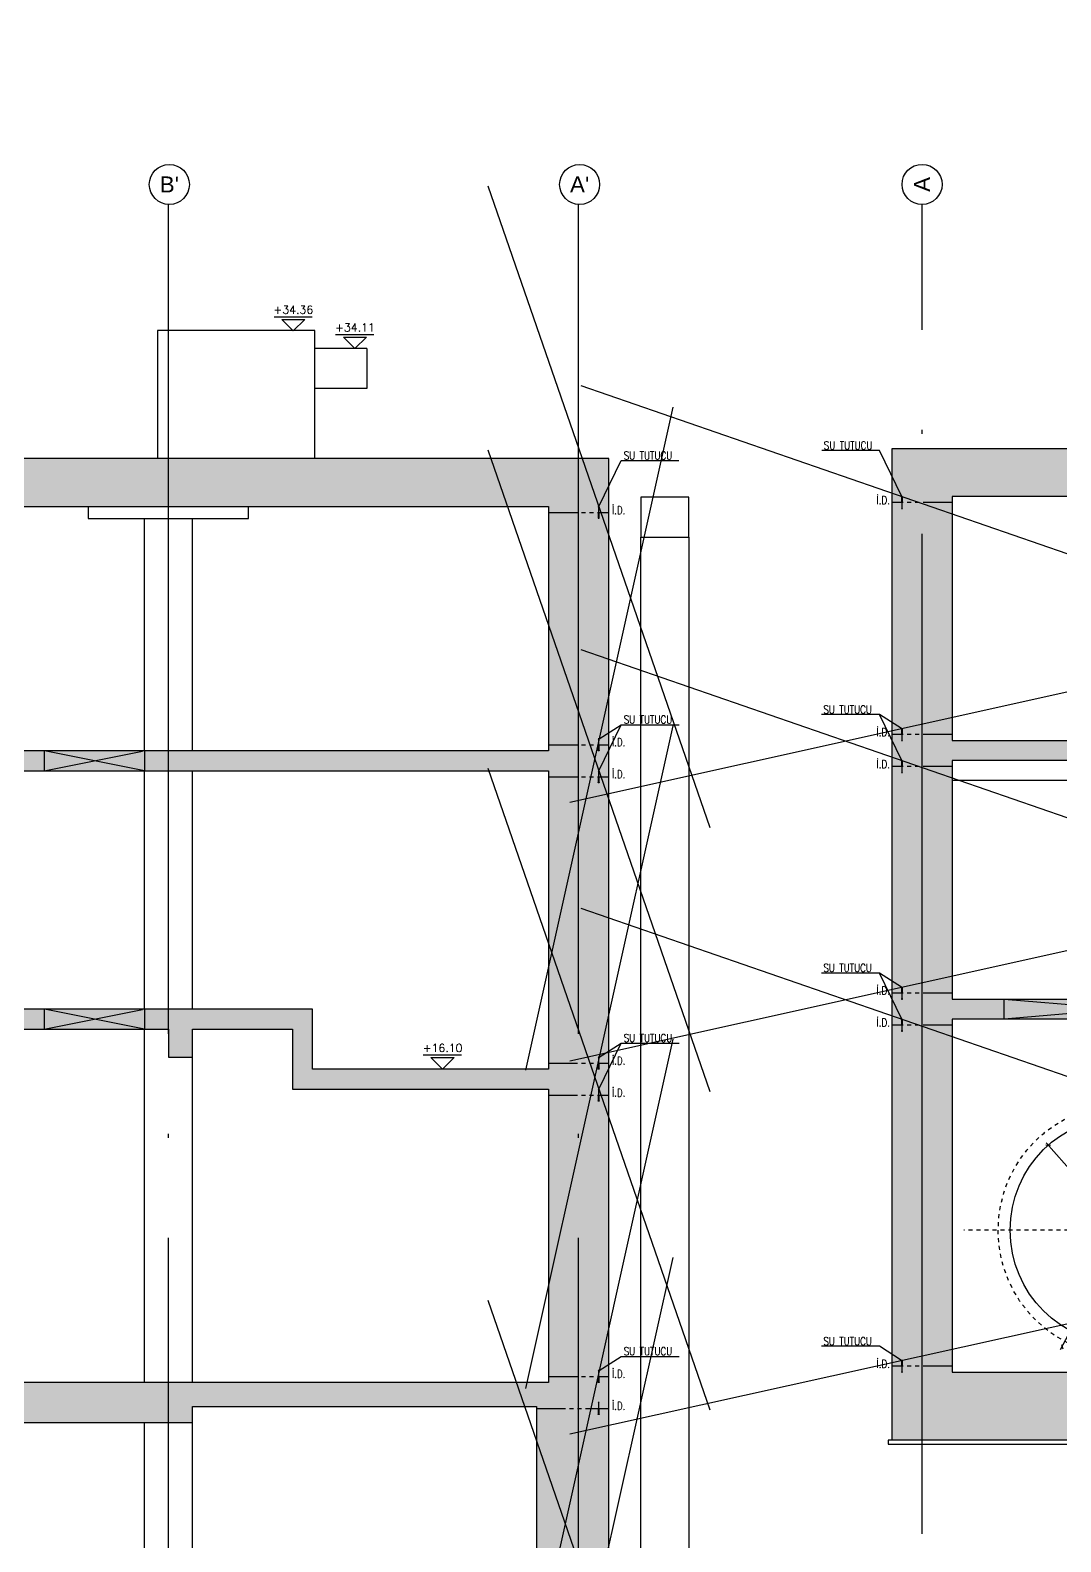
# Model space of a CAD drawing. Header units: millimetres. Extents: x 400408 to 401363, y 4543987 to 4544157.
# Drawn here: x 401009.17 to 401034.91, y 4544033.97 to 4544071.75 of the extents above; entities that cross this region are included whole.
import ezdxf
from ezdxf.enums import TextEntityAlignment as Align

# ---------------------------------------------------------------- set-up
doc = ezdxf.new("R2010")
doc.units = ezdxf.units.MM
for name, pattern in [('ACAD_ISO05W100', [33, 24, -3, 0, -3, 0, -3]), ('AKS', [3, 2.5, -0.25, 0, -0.25]), ('CIZGI', [0.4, 0.25, -0.15]), ('CONTINU', [0]), ('HIDDEN', [0.375, 0.25, -0.125])]:
    doc.linetypes.add(name, pattern=pattern)
for name, color, linetype in [('aks prota', 2, 'AKS'), ('caks prota', 4, 'Continuous'), ('görünüş prota', 4, 'Continuous'), ('inşaat derzi prota', 11, 'Continuous'), ('kesit prota', 1, 'Continuous'), ('kesit tarama prota', 252, 'Continuous'), ('kot prota', 4, 'Continuous'), ('lkolon prota', 4, 'Continuous'), ('merdiven prota', 2, 'Continuous'), ('not prota', 2, 'Continuous'), ('not yazısı prota', 6, 'Continuous'), ('not çizgisi prota', 4, 'Continuous'), ('PRT-CST-rc_level', 6, 'Continuous'), ('PRT-CST-rc_levermark', 4, 'Continuous'), ('st_s_su tutucu', 2, 'Continuous'), ('st_s_ölçü', 4, 'Continuous'), ('taks prota', 7, 'Continuous')]:
    doc.layers.add(name, color=color, linetype=linetype)
doc.layers.add('PRT-KD-kazik', color=172, linetype='Continuous', lineweight=25)
doc.styles.add('OLCU', font='romanstw.shx')
doc.styles.get("Standard").update_dxf_attribs({"font": 'Arial.ttf'})
doc.styles.add('TAKS', font='Arial Unicode.ttf')
doc.styles.add('TEXT250', font='romanstw.shx', dxfattribs={"width": 0.8, "height": 25})
doc.styles.add('TSIMPLEX', font='romanstw.shx')
doc.dimstyles.new('1-100', dxfattribs={"dimscale": 0.5, "dimtxt": 2, "dimasz": 7.5, "dimexe": 3, "dimexo": 5, "dimgap": 5, "dimtad": 3, "dimdec": 1, "dimlfac": 2, "dimzin": 9, "dimdsep": 46, "dimtxsty": 'Standard', "dimblk": 'OBLIQUE', "dimcen": 0.09, "dimclrd": 3, "dimclre": 3, "dimclrt": 1, "dimadec": 3, "dimazin": 0, "dimtfac": 1, "dimtdec": 1, "dimtofl": 0, "dimtmove": 0, "dimatfit": 3, "dimfxl": 4, "dimtolj": 1, "dimtzin": 0, "dimarcsym": 0})
doc.dimstyles.new('1-50', dxfattribs={"dimtxt": 10, "dimasz": 4, "dimexe": 4, "dimexo": 8, "dimgap": 4, "dimtad": 1, "dimdec": 1, "dimrnd": 0.05, "dimzin": 9, "dimdsep": 46, "dimtxsty": 'OLCU', "dimblk1": 'OBLIQUE', "dimblk2": 'OBLIQUE', "dimsah": 1, "dimcen": 2, "dimdle": 4, "dimclrd": 4, "dimclre": 4, "dimclrt": 3, "dimadec": 1, "dimazin": 0, "dimtfac": 1, "dimtdec": 1, "dimtix": 1, "dimtmove": 2, "dimatfit": 3, "dimldrblk": 'OBLIQUE', "dimfxl": 1, "dimtvp": 1, "dimtolj": 1, "dimtzin": 1, "dimarcsym": 0})

# ---------------------------------------------------------------- blocks, each defined once
blk = doc.blocks.new('KOTK5')
at = {"layer": 'PRT-CST-rc_levermark'}
blk.add_line((216.6666666667443, 160), (-213.3333333332557, 160), dxfattribs=at)
blk.add_lwpolyline([(130, 130), (-130, 130), (0, 0)], close=True, dxfattribs=at)
at = {"layer": 'PRT-CST-rc_level', "style": 'OLCU'}
blk.add_attdef('000.00', text='', height=90, dxfattribs=at).set_placement((0, 193.1381784435362), align=Align.CENTER)
blk = doc.blocks.new('_Oblique')
at = {"layer": 'st_s_ölçü', "lineweight": -2}
blk.add_line((-0.5, -0.5), (0.5, 0.5), dxfattribs=at)
blk = doc.blocks.new('D')
at = {"layer": 'st_s_su tutucu', "linetype": 'CONTINU', "ltscale": 0.2}
for p, q in [((-39987.83090962706, 52508.18991963421), (-39992.63090966878, 52508.18991966914)), ((-39992.63090966878, 52508.18991966914), (-39992.63090980848, 52507.38991968935)), ((-39992.63090980848, 52507.38991968935), (-39990.63090962501, 52506.05655179494)), ((-39992.63090980848, 52448.98991960261), (-39990.63090962501, 52450.32328749701)), ((-39992.63090966878, 52448.18991962282), (-39992.63090980848, 52448.98991960261)), ((-39987.83090962706, 52448.18991965774), (-39992.63090966878, 52448.18991962282)), ((-39990.63090992199, 52478.65671955824), (-39991.93117670823, 52478.6567195757)), ((-39991.93117670823, 52478.6567195757), (-39991.93117659182, 52477.72311959402)), ((-39991.93117659182, 52477.72311959402), (-39990.63090987367, 52477.72311951835)), ((-39990.6309096902, 52498.50671976196), (-39991.53117650332, 52498.50671977942)), ((-39991.53117650332, 52498.50671977942), (-39991.53117639622, 52497.87311976865)), ((-39991.53117639622, 52497.87311976865), (-39990.63090970417, 52497.87311978029)), ((-39990.63090980196, 52488.50671968629), (-39991.53117661508, 52488.50671963972)), ((-39991.53117661508, 52488.50671963972), (-39991.53117662905, 52487.87311965806)), ((-39991.53117662905, 52487.87311965806), (-39990.630909937, 52487.87311964059)), ((-39991.53117661508, 52467.87311965223), (-39991.53117662905, 52468.5067196339)), ((-39991.53117662905, 52468.5067196339), (-39990.630909937, 52468.50671965136)), ((-39990.63090980196, 52467.87311960567), (-39991.53117661508, 52467.87311965223)), ((-39991.53117650332, 52457.87311951254), (-39991.53117639622, 52458.50671952331)), ((-39991.53117639622, 52458.50671952331), (-39990.63090970417, 52458.50671951166)), ((-39990.6309096902, 52457.87311953), (-39991.53117650332, 52457.87311951254)), ((-39990.63090962501, 52506.05655179494), (-39990.6309096902, 52498.50671976196)), ((-39990.63090970417, 52497.87311978029), (-39990.63090980196, 52488.50671968629)), ((-39990.630909937, 52487.87311964059), (-39990.63090992199, 52478.65671955824)), ((-39990.630909937, 52468.50671965136), (-39990.63090992199, 52477.72311973372)), ((-39990.63090970417, 52458.50671951166), (-39990.63090980196, 52467.87311960567)), ((-39990.63090962501, 52450.32328749701), (-39990.6309096902, 52457.87311953)), ((-39989.83090974534, 52506.05655187643), (-39987.83090964103, 52507.38991968935)), ((-39989.83090955907, 52498.50671965136), (-39989.83090974534, 52506.05655187643)), ((-39988.9306429881, 52498.50671966883), (-39989.83090955907, 52498.50671965136)), ((-39989.83090992229, 52488.50671961062), (-39989.83090981984, 52497.87311973373)), ((-39989.83090981984, 52497.87311973373), (-39988.93064300207, 52497.87311962313)), ((-39988.93064335132, 52488.50671965136), (-39989.83090992229, 52488.50671961062)), ((-39989.83091007002, 52478.65671960481), (-39989.8309099316, 52487.87311978029)), ((-39989.8309099316, 52487.87311978029), (-39988.93064311383, 52487.87311964059)), ((-39988.53064343977, 52478.65671965137), (-39989.83091007002, 52478.65671960481)), ((-39989.83090998934, 52477.72311965805), (-39988.53064344908, 52477.72311964058)), ((-39989.83091007002, 52477.72311968715), (-39989.8309099316, 52468.50671951166)), ((-39989.8309099316, 52468.50671951166), (-39988.93064311383, 52468.50671965136)), ((-39988.93064335132, 52467.87311964059), (-39989.83090992229, 52467.87311968134)), ((-39989.83090992229, 52467.87311968134), (-39989.83090981984, 52458.50671955823)), ((-39989.83090981984, 52458.50671955823), (-39988.93064300207, 52458.50671966883)), ((-39988.9306429881, 52457.87311962313), (-39989.83090955907, 52457.87311964059)), ((-39989.83090955907, 52457.87311964059), (-39989.83090974534, 52450.32328741552)), ((-39989.83090974534, 52450.32328741552), (-39987.83090964103, 52448.98991960261)), ((-39988.93064300207, 52497.87311962313), (-39988.9306429881, 52498.50671966883)), ((-39988.93064311383, 52487.87311964059), (-39988.93064335132, 52488.50671965136)), ((-39988.93064311383, 52468.50671965136), (-39988.93064335132, 52467.87311964059)), ((-39988.93064300207, 52458.50671966883), (-39988.9306429881, 52457.87311962313)), ((-39988.53064344908, 52477.72311964058), (-39988.53064343977, 52478.65671965137)), ((-39987.83090964103, 52507.38991968935), (-39987.83090962706, 52508.18991963421)), ((-39987.83090964103, 52448.98991960261), (-39987.83090962706, 52448.18991965774))]:
    blk.add_line(p, q, dxfattribs=at)
blk = doc.blocks.new('*D16')
at = {"layer": 'DEFPOINTS', "color": 0, "transparency": 16777216}
for p in [(-455.7768124120485, 109.5869111729116), (-265.7931828767396, -102.8541877429707)]:
    blk.add_point(p, dxfattribs=at)
at = {"layer": 'st_s_ölçü', "color": 4, "lineweight": -2, "transparency": 16777216}
for p, q in [((-461.1096862235661, 115.5501700898487), (-389.9253438287682, 35.95131222538865)), ((-260.4603090652221, -108.8174466599078), (-331.6446514600408, -29.21858879542449))]:
    blk.add_line(p, q, dxfattribs=at)
at = {"layer": 'st_s_ölçü', "color": 4, "lineweight": -2, "transparency": 16777216, "xscale": 8, "yscale": 8, "zscale": 8, "rotation": 131.8058995973175}
blk.add_blockref('_Oblique', (-455.7768124120485, 109.5869111729116), dxfattribs=at)
at = {"layer": 'st_s_ölçü', "color": 3, "transparency": 16777216, "insert": (-360.7849976444195, 3.366361714968633), "char_height": 20, "attachment_point": 5, "rotation": 311.8058995973175, "style": 'OLCU'}
blk.add_mtext('\\A1;R285', dxfattribs=at)
blk = doc.blocks.new('*D17')
at = {"layer": 'DEFPOINTS', "color": 0, "transparency": 16777216}
for p in [(-36.3406229420434, 112.9617587007597), (-265.7931828767178, -102.8541877429798)]:
    blk.add_point(p, dxfattribs=at)
at = {"layer": 'st_s_ölçü', "color": 4, "lineweight": -2, "transparency": 16777216}
for p, q in [((-30.51325634052741, 118.4427986104425), (-120.6119750752906, 33.69874405447169)), ((-271.6205494782338, -108.3352276526625), (-181.5218307435179, -23.5911730967362))]:
    blk.add_line(p, q, dxfattribs=at)
at = {"layer": 'st_s_ölçü', "color": 4, "lineweight": -2, "transparency": 16777216, "xscale": 8, "yscale": 8, "zscale": 8, "rotation": 43.24583088137385}
blk.add_blockref('_Oblique', (-36.3406229420434, 112.9617587007597), dxfattribs=at)
at = {"layer": 'st_s_ölçü', "color": 3, "transparency": 16777216, "insert": (-151.0669029094242, 5.053785478889026), "char_height": 20, "attachment_point": 5, "rotation": 43.24583088137385, "style": 'OLCU'}
blk.add_mtext('\\A1;R315', dxfattribs=at)
blk = doc.blocks.new('*D18')
at = {"layer": 'DEFPOINTS', "color": 0, "transparency": 16777216}
for p in [(-265.7931828767105, -102.8541877429579), (-421.0483857594118, -394.0514095323542)]:
    blk.add_point(p, dxfattribs=at)
at = {"layer": 'lkolon prota', "color": 4, "lineweight": -2, "transparency": 16777216}
for p, q in [((-262.0294203825846, -95.79486115412448), (-322.8545106894434, -209.8786212058137)), ((-424.8121482535377, -401.1107361211878), (-363.9870579466764, -287.0269760694938))]:
    blk.add_line(p, q, dxfattribs=at)
at = {"layer": 'lkolon prota', "color": 4, "lineweight": -2, "transparency": 16777216, "xscale": 8, "yscale": 8, "zscale": 8, "rotation": 241.9351701811658}
blk.add_blockref('_Oblique', (-421.0483857594118, -394.0514095323542), dxfattribs=at)
at = {"layer": 'lkolon prota', "color": 3, "transparency": 16777216, "insert": (-343.420784318052, -248.4527986376579), "char_height": 20, "attachment_point": 5, "rotation": 61.935170181165795, "style": 'OLCU'}
blk.add_mtext('\\A1;R330', dxfattribs=at)
blk = doc.blocks.new('A$C127942D9')
at = {"layer": 'aks prota', "ltscale": 2}
blk.add_line((-265.7931828767323, -631.6843460802356), (-265.7931828767178, 559.6811305509054), dxfattribs=at)
at = {"layer": 'aks prota'}
blk.add_line((135.1872869510917, -102.8541877429761), (-666.7736527046291, -102.8541877429725), dxfattribs=at)
at = {"layer": 'görünüş prota', "color": 6, "linetype": 'CIZGI', "ltscale": 2}
blk.add_circle((-265.7931828767323, -102.8541877429652), 315, dxfattribs=at)
at = {"layer": 'görünüş prota', "color": 6}
blk.add_circle((-265.7931828767105, -102.8541877429798), 285, dxfattribs=at)
at = {"layer": 'not prota', "style": 'TEXT250', "width": 0.7}
blk.add_text('B Tipi (TBM) Tünel', height=20, dxfattribs=at).set_placement((-265.7931828766596, 106.8190974679765), align=Align.MIDDLE_CENTER)
at = {"layer": 'lkolon prota'}
dim = blk.add_radius_dim(center=(-265.7931828767105, -102.8541877429579), mpoint=(-421.0483857594118, -394.0514095323542), dimstyle='1-100', dxfattribs=at)
dim.commit()
dim.dimension.update_dxf_attribs({"geometry": '*D18', "text_midpoint": (-343.420784318052, -248.4527986376579), "dimtype": 132})
at = {"layer": 'st_s_ölçü'}
for center, mpoint, picture, middle in [((-265.7931828767396, -102.8541877429707), (-455.7768124120485, 109.5869111729116), '*D16', (-360.7849976444195, 3.366361714968633)), ((-265.7931828767178, -102.8541877429798), (-36.3406229420434, 112.9617587007597), '*D17', (-151.0669029094242, 5.053785478889026))]:
    dim = blk.add_radius_dim(center=center, mpoint=mpoint, dimstyle='1-100', dxfattribs=at)
    dim.commit()
    dim.dimension.update_dxf_attribs({"geometry": picture, "text_midpoint": middle, "dimtype": 132})

msp = doc.modelspace()

# ---------------------------------------------------------------- hatches: boundary and pattern name
at = {"layer": 'kesit tarama prota'}
h = msp.add_hatch(color=256, dxfattribs=at)
h.dxf.hatch_style = 1
h.paths.add_polyline_path([(401023.6154380341, 4544061.045109952), (400982.3170749475, 4544061.045109952), (400982.3170749475, 4544064.045109952), (400981.9462545542, 4544064.045109952), (400981.9462545542, 4544059.845109952), (401010.6154364852, 4544059.845109952), (401014.6154364852, 4544059.845109952), (401022.1154380341, 4544059.845109952), (401022.1154380341, 4544053.745109952), (401003.5922427652, 4544053.745109952), (401003.5922427652, 4544053.245109952), (401022.1154380341, 4544053.245109952), (401022.1154380341, 4544045.785109952), (401016.2154380341, 4544045.785109952), (401016.2154380341, 4544047.285109952), (401003.5922427652, 4544047.285109952), (401003.5922427652, 4544046.785109952), (401012.6154364818, 4544046.785109952), (401012.6154364818, 4544046.085109952), (401013.2154364821, 4544046.085109952), (401013.2154364821, 4544046.785109952), (401015.7154380341, 4544046.785109952), (401015.7154380341, 4544045.285109952), (401022.1154380341, 4544045.285109952), (401022.1154380341, 4544037.955109952), (401003.5922427653, 4544037.955109952), (401003.5922427653, 4544036.955109952), (401013.2154364821, 4544036.955109952), (401013.2154364821, 4544037.355109951), (401021.815438034, 4544037.355109951), (401021.8154380341, 4544032.495109952), (401003.3654666861, 4544032.495109952), (401003.3654666861, 4544031.895109951), (401021.8154380341, 4544031.895109951), (401021.8154380341, 4544024.445109951), (401019.9247713328, 4544024.445109951), (401018.9354817926, 4544023.895109951), (401017.5953925393, 4544023.895109951), (401016.6061029991, 4544024.445109951), (401015.9648585089, 4544024.445109951), (401015.9648585089, 4544026.075109951), (401016.7154364819, 4544026.075109951), (401016.7154364819, 4544026.375109952), (400987.8154364818, 4544026.375109952), (400987.8154364818, 4544026.075109951), (400988.5648593129, 4544026.075109951), (400988.5648593129, 4544024.445109951), (400987.9247683705, 4544024.445109951), (400986.9354788302, 4544023.895109951), (400985.5953895769, 4544023.895109951), (400984.6061000366, 4544024.445109951), (400982.7154364818, 4544024.445109951), (400982.7154364818, 4544031.895109951), (400998.6154364819, 4544031.895109951), (400998.6154364819, 4544031.295109952), (400999.4154470484, 4544031.295109952), (400999.4154470484, 4544031.895109951), (401001.1654666829, 4544031.895109951), (401001.1654666829, 4544032.495109952), (400982.7170852004, 4544032.495109952), (400982.7170852004, 4544036.955109952), (401000.416663699, 4544036.955109952), (401000.416663699, 4544037.955109952), (400999.5487985598, 4544037.955109952), (400999.5487985598, 4544040.255109952), (401000.043225751, 4544040.255109952), (401000.043225751, 4544040.655109951), (400992.1323906944, 4544040.655109951), (400992.1323906944, 4544040.255109952), (400999.1779781663, 4544040.255109952), (400999.1779781663, 4544037.955109952), (400990.9213061013, 4544037.955109952), (400990.9213061013, 4544040.655109951), (400983.7271284477, 4544040.655109951), (400983.7271284477, 4544040.255109952), (400984.221555639, 4544040.255109952), (400984.221555639, 4544037.955109952), (400980.9154364821, 4544037.955109952), (400980.9154364821, 4544024.697091551), (400980.1154380359, 4544024.69709155), (400980.1154380359, 4544021.895109951), (401000.2286359473, 4544021.895109951), (401000.5036359473, 4544022.445109951), (401000.6654666829, 4544022.445109951), (401000.6654666828, 4544024.445109951), (400988.8148593052, 4544024.445109951), (400988.8148593052, 4544026.075109951), (401015.7148585162, 4544026.075109951), (401015.7148585162, 4544024.445109951), (401003.865466686, 4544024.445109951), (401003.865466686, 4544022.445109951), (401016.0875256381, 4544022.445109951), (401017.0768151782, 4544021.895109951), (401019.4540591537, 4544021.895109951), (401020.4433486938, 4544021.895109951), (401024.4154378201, 4544021.895109951), (401024.4154378201, 4544024.445109951), (401023.6154380341, 4544024.445109951)])
h.paths.add_polyline_path([(400990.4109156161, 4544040.255109952), (400990.4109156161, 4544037.955109952), (400984.5923760319, 4544037.955109952), (400984.5923760319, 4544040.255109952)], flags=16)
h = msp.add_hatch(color=256, dxfattribs=at)
h.dxf.hatch_style = 1
h.paths.add_polyline_path([(401058.5944388124, 4544061.297091305), (401048.6044388124, 4544061.297091305), (401048.6044388124, 4544062.097091305), (401040.7444388124, 4544062.097091305), (401040.7444388124, 4544061.297091305), (401030.6944388124, 4544061.297091305), (401030.6944388124, 4544036.507091305), (401058.5944388124, 4544036.507091305)])
h.paths.add_polyline_path([(401040.7444388124, 4544038.207091305), (401038.7444388124, 4544038.207091305), (401038.7444388124, 4544040.507091305), (401040.7444388124, 4544040.507091305)], flags=16)
h.paths.add_polyline_path([(401041.2444388124, 4544038.207091305), (401041.2444388124, 4544061.597091305), (401048.1044753187, 4544061.597091305), (401048.1044753187, 4544060.787798202), (401048.0444388124, 4544060.787798202), (401048.0444388124, 4544060.097091305), (401048.0444388124, 4544057.417091305), (401046.5844388124, 4544057.417091305), (401046.5844388124, 4544057.587091305), (401046.2844388124, 4544057.587091305), (401046.2844388124, 4544057.757091305), (401045.9844388124, 4544057.757091305), (401045.9844388124, 4544057.927091305), (401045.6844388124, 4544057.927091305), (401045.6844388124, 4544058.097091305), (401045.3844388124, 4544058.097091305), (401045.3844388124, 4544058.267091305), (401045.0844388124, 4544058.267091305), (401045.0844388124, 4544058.437091305), (401044.7844388124, 4544058.437091305), (401044.7844388124, 4544058.607091305), (401044.4844388124, 4544058.607091305), (401044.4844388124, 4544058.777091305), (401044.1844388124, 4544058.777091305), (401044.1844388124, 4544058.947091305), (401043.8844388124, 4544058.947091305), (401043.8844388124, 4544059.117091305), (401042.0444388124, 4544059.117091305), (401042.0444388124, 4544058.917091305), (401043.5317108207, 4544058.917091305), (401046.5317108207, 4544057.217091305), (401048.0444388124, 4544057.217091305), (401048.0444388124, 4544053.997091305), (401046.5844388124, 4544053.997091305), (401046.5844388124, 4544054.187091305), (401046.2844388124, 4544054.187108546), (401046.2844388124, 4544054.357091305), (401045.9844388124, 4544054.357091305), (401045.9844388124, 4544054.527091305), (401045.6844388124, 4544054.527091305), (401045.6844388124, 4544054.697091305), (401045.3844388124, 4544054.697160271), (401045.3844388124, 4544054.867177512), (401045.0844388124, 4544054.867091305), (401045.0844388124, 4544055.037091305), (401044.7844388124, 4544055.037091305), (401044.7844388124, 4544055.207211995), (401044.4844388124, 4544055.207211995), (401044.4844388124, 4544055.377091305), (401044.1844388124, 4544055.377091305), (401044.1844388124, 4544055.547091305), (401043.8844388124, 4544055.547091305), (401043.8844388124, 4544055.717091305), (401042.0444388124, 4544055.717263719), (401042.0444388124, 4544055.517177512), (401043.5326883027, 4544055.517177512), (401046.5681345502, 4544053.797091305), (401048.0444388124, 4544053.797091305), (401048.0444388124, 4544050.787091305), (401046.5844388124, 4544050.787091305), (401046.5844388124, 4544050.957091305), (401046.2844388124, 4544050.957091305), (401046.2844388124, 4544051.127091305), (401045.9844388124, 4544051.127091305), (401045.9844388124, 4544051.297091305), (401045.6844388124, 4544051.297091305), (401045.6844388124, 4544051.467091305), (401045.3844388124, 4544051.467091305), (401045.3844388124, 4544051.637091305), (401045.0844388124, 4544051.637091305), (401045.0844388124, 4544051.807091305), (401044.7844388124, 4544051.807091305), (401044.7844388124, 4544051.977091305), (401044.4844388124, 4544051.977091305), (401044.4844388124, 4544052.147091305), (401044.1844388124, 4544052.147091305), (401044.1844388124, 4544052.317091305), (401043.8844388124, 4544052.317091305), (401043.8844388124, 4544052.487091305), (401042.0444388124, 4544052.487091305), (401042.0444388124, 4544052.287091305), (401043.5317108206, 4544052.287091305), (401046.5317108206, 4544050.587091305), (401048.0444388124, 4544050.587091305), (401048.0444388124, 4544047.537091305), (401046.5744388124, 4544047.537091305), (401046.5744388124, 4544047.727091305), (401046.2844388124, 4544047.727091305), (401046.2844388124, 4544047.897091305), (401045.9844388124, 4544047.897091305), (401045.9844388124, 4544048.067091305), (401045.6844388124, 4544048.067091305), (401045.6844388124, 4544048.237091305), (401045.3844388124, 4544048.237091305), (401045.3844388124, 4544048.407091305), (401045.0844388124, 4544048.407091305), (401045.0844388124, 4544048.577091305), (401044.7844388124, 4544048.577091305), (401044.7844388124, 4544048.747091305), (401044.4844388124, 4544048.747091305), (401044.4844388124, 4544048.917091305), (401044.1844388124, 4544048.917091305), (401044.1844388124, 4544049.087091305), (401043.8844388124, 4544049.087091305), (401043.8844388124, 4544049.257091305), (401042.0444388124, 4544049.257091305), (401042.0444388124, 4544049.057091305), (401043.5317108207, 4544049.057091305), (401046.5670049383, 4544047.337091305), (401048.0444388124, 4544047.337091305), (401048.0444388124, 4544044.157091305), (401046.5844388124, 4544044.157091305), (401046.5844388124, 4544044.327091305), (401046.2844388124, 4544044.327091305), (401046.2844388124, 4544044.497091305), (401045.9844388124, 4544044.497091305), (401045.9844388124, 4544044.667091305), (401045.6844388124, 4544044.667091305), (401045.6844388124, 4544044.837091305), (401045.3844388124, 4544044.837091305), (401045.3844388124, 4544045.007091305), (401045.0844388124, 4544045.007091305), (401045.0844388124, 4544045.177091305), (401044.7844388124, 4544045.177091305), (401044.7844388124, 4544045.347091305), (401044.4844388124, 4544045.347091305), (401044.4844388124, 4544045.517091305), (401044.1844388124, 4544045.517091305), (401044.1844388124, 4544045.687091305), (401043.8844388124, 4544045.687091305), (401043.8844388124, 4544045.857091305), (401042.0444388124, 4544045.857091305), (401042.0444388124, 4544045.657091305), (401043.5317108208, 4544045.657091305), (401046.5317108208, 4544043.957091305), (401048.0444388124, 4544043.957091305), (401048.0444388124, 4544040.927091305), (401046.5594388124, 4544040.927091305), (401046.5594388124, 4544041.097091305), (401046.2844388124, 4544041.097091305), (401046.2844388124, 4544041.267091305), (401045.9844388124, 4544041.267091305), (401045.9844388124, 4544041.437091305), (401045.6844388124, 4544041.437091305), (401045.6844388124, 4544041.607091305), (401045.3844388124, 4544041.607091305), (401045.3844388124, 4544041.777091305), (401045.0844388124, 4544041.777091305), (401045.0844388124, 4544041.947091305), (401044.7844388124, 4544041.947091305), (401044.7844388124, 4544042.117091305), (401044.4844388124, 4544042.117091305), (401044.4844388124, 4544042.287091305), (401044.1844388124, 4544042.287091305), (401044.1844388124, 4544042.457091305), (401043.8844388124, 4544042.457091305), (401043.8844388124, 4544042.627091305), (401042.0444388124, 4544042.627091305), (401042.0444388124, 4544042.427091305), (401043.5317108207, 4544042.427091305), (401046.5317108206, 4544040.727091305), (401048.0444388124, 4544040.727091305), (401048.0444388124, 4544038.207091305), (401045.6844388124, 4544038.207091305), (401045.6844388124, 4544038.377091305), (401045.3844388124, 4544038.377091305), (401045.3844388124, 4544038.547091305), (401045.0844388124, 4544038.547091305), (401045.0844388124, 4544038.717091305), (401044.7844388124, 4544038.717091305), (401044.7844388124, 4544038.887091305), (401044.4844388124, 4544038.887091305), (401044.4844388124, 4544039.057091305), (401044.1844388124, 4544039.057091305), (401044.1844388124, 4544039.227091305), (401043.8844388124, 4544039.227091305), (401043.8844388124, 4544039.397091305), (401042.0444388124, 4544039.397091305), (401042.0444388124, 4544039.197091305), (401043.5317108207, 4544039.197091305), (401045.2787696442, 4544038.207091305)], flags=16)
h.paths.add_polyline_path([(401038.4444388124, 4544038.207091305), (401032.1944388124, 4544038.207091305), (401032.1944388124, 4544047.037091305), (401040.7444388124, 4544047.037091305), (401040.7444388124, 4544040.907091305), (401038.0444388124, 4544040.907091305), (401038.0444388124, 4544040.507091305), (401038.4444388124, 4544040.507091305)], flags=16)
h.paths.add_polyline_path([(401048.5444388124, 4544038.207091305), (401048.5444388124, 4544040.507091305), (401050.5444388124, 4544040.507091305), (401050.5444388124, 4544038.207091305)], flags=16)
h.paths.add_polyline_path([(401048.5444388124, 4544040.907091305), (401048.5444388124, 4544047.037091305), (401057.0944388124, 4544047.037091305), (401057.0944388124, 4544038.207091305), (401050.8444388124, 4544038.207091305), (401050.8444388124, 4544040.507091305), (401051.2444388124, 4544040.507091305), (401051.2444388124, 4544040.907091305)], flags=16)
h.paths.add_polyline_path([(401040.7444388124, 4544047.537091305), (401032.1944388124, 4544047.537091305), (401032.1944388124, 4544053.497091305), (401040.7444388124, 4544053.497091305)], flags=16)
h.paths.add_polyline_path([(401048.5444388124, 4544047.537091305), (401048.5444388124, 4544053.497091305), (401057.0944388124, 4544053.497091305), (401057.0944388124, 4544047.537091305)], flags=16)
h.paths.add_polyline_path([(401040.7444388124, 4544053.997091305), (401032.1944388124, 4544053.997091305), (401032.1944388124, 4544060.097091305), (401040.7444388124, 4544060.097091305)], flags=16)
h.paths.add_polyline_path([(401048.5444388124, 4544053.997091305), (401048.5444388124, 4544060.097091305), (401057.0944388124, 4544060.097091305), (401057.0944388124, 4544053.997091305)], flags=16)

# ---------------------------------------------------------------- linework, layer by layer
at = {"layer": 'aks prota', "ltscale": 10}
for p, q in [((401012.6154364818, 4544016.570260297), (401012.6154364818, 4544067.398765222)), ((401022.8654380341, 4544016.570260297), (401022.8654380341, 4544067.398765222)), ((401031.4444388124, 4544034.168268251), (401031.4444388124, 4544067.398765223))]:
    msp.add_line(p, q, dxfattribs=at)
at = {"layer": 'caks prota', "ltscale": 0.05}
for centre in [(401012.6401481887, 4544067.89815418), (401022.890149741, 4544067.89815418), (401031.4444023061, 4544067.898765221)]:
    msp.add_circle(centre, 0.5, dxfattribs=at)
at = {"layer": 'görünüş prota'}
for p, q in [((401012.0154364822, 4544053.745109952), (401012.0154364822, 4544059.545109952)), ((401013.2154364821, 4544053.745109952), (401013.2154364821, 4544059.545109952)), ((401012.0154364822, 4544047.285109952), (401012.0154364822, 4544053.245109952)), ((401013.2154364821, 4544047.285109952), (401013.2154364821, 4544053.245109952)), ((401012.0154364822, 4544037.955109952), (401012.0154364822, 4544046.785109952)), ((401013.2154364821, 4544037.955109952), (401013.2154364821, 4544046.085109952)), ((401012.0154364822, 4544032.495109952), (401012.0154364822, 4544036.955109952)), ((401013.2154364821, 4544032.495109952), (401013.2154364821, 4544036.955109952))]:
    msp.add_line(p, q, dxfattribs=at)
for points in [[(401016.275438034, 4544061.045109952), (401016.275438034, 4544064.245109952), (401012.341744641, 4544064.245109952), (401012.3417446409, 4544061.045109952)], [(401017.575438034, 4544063.795109952), (401017.575438034, 4544062.795109952), (401016.275438034, 4544062.795109952)], [(401017.575438034, 4544063.795109952), (401016.2754380342, 4544063.795109952)], [(401010.6154364852, 4544059.845109952), (401010.6154364852, 4544059.545109952), (401014.6154364818, 4544059.545109952), (401014.6154364852, 4544059.845109952)], [(401030.6944388124, 4544036.507091305), (401030.5944388124, 4544036.507091305), (401030.5944388124, 4544036.407091305), (401058.6944388124, 4544036.407091305), (401058.6944388124, 4544036.507091305), (401058.5944388124, 4544036.507091305)]]:
    msp.add_lwpolyline(points, dxfattribs=at)
at = {"layer": 'görünüş prota', "color": 4}
msp.add_lwpolyline([(401035.9044388124, 4544053.497091305), (401035.9044388124, 4544052.997091305), (401032.1944388124, 4544052.997091305)], dxfattribs=at)
at = {"layer": 'inşaat derzi prota', "linetype": 'ACAD_ISO05W100', "ltscale": 0.03}
for points in [[(401032.1944388124, 4544059.947091305), (401030.6944388124, 4544059.947091305)], [(401022.1154380341, 4544059.695109951), (401023.6154380341, 4544059.695109951)], [(401022.1154380341, 4544053.895109951), (401023.6154380341, 4544053.895109951)], [(401032.1944388124, 4544054.147091305), (401030.6944388124, 4544054.147091305)], [(401022.1154380341, 4544053.095109952), (401023.6154380341, 4544053.095109952)], [(401032.1944388124, 4544053.347091305), (401030.6944388124, 4544053.347091305)], [(401032.1944388124, 4544047.687091305), (401030.6944388124, 4544047.687091305)], [(401032.1944388124, 4544046.887091304), (401030.6944388124, 4544046.887091304)], [(401022.1154380341, 4544045.935109952), (401023.6154380341, 4544045.935109952)], [(401022.1154380341, 4544045.135109951), (401023.6154380341, 4544045.135109952)], [(401032.1944388124, 4544038.357091305), (401030.6944388124, 4544038.357091305)], [(401022.1154380341, 4544038.105109951), (401023.6154380341, 4544038.105109951)], [(401021.815438034, 4544037.305109952), (401023.6154380341, 4544037.305109952)]]:
    msp.add_lwpolyline(points, dxfattribs=at)
at = {"layer": 'kesit prota'}
for points in [[(400981.9462545542, 4544064.045109952), (400981.9462545542, 4544059.845109952), (401010.6154364852, 4544059.845109952), (401010.6154364852, 4544059.845109952), (401014.6154364852, 4544059.845109952), (401014.6154364852, 4544059.845109952)], [(401003.865466686, 4544022.445109951), (401016.0875256381, 4544022.445109951), (401017.0768151782, 4544021.895109951), (401019.4540591537, 4544021.895109951), (401020.4433486938, 4544021.895109951), (401024.4154378201, 4544021.895109951), (401024.4154378201, 4544024.445109951), (401023.6154380341, 4544024.445109951), (401023.6154380341, 4544061.045109952), (400982.3170749475, 4544061.045109952)], [(401014.6154364852, 4544059.845109952), (401022.1154380341, 4544059.845109952), (401022.1154380341, 4544053.745109952), (401003.5922427652, 4544053.745109952)], [(401003.5922427652, 4544053.245109952), (401022.1154380341, 4544053.245109952), (401022.1154380341, 4544045.785109952), (401016.2154380341, 4544045.785109952), (401016.2154380341, 4544047.285109952), (401003.5922427652, 4544047.285109952)], [(401003.5922427652, 4544046.785109952), (401012.6154364818, 4544046.785109952), (401012.6154364818, 4544046.085109952), (401013.2154364821, 4544046.085109952), (401013.2154364821, 4544046.785109952), (401015.7154380341, 4544046.785109952), (401015.7154380341, 4544045.285109952), (401022.1154380341, 4544045.285109952), (401022.1154380341, 4544037.955109952), (401003.5922427653, 4544037.955109952)], [(401003.5922427653, 4544036.955109952), (401013.2154364821, 4544036.955109952), (401013.2154364821, 4544037.355109951), (401021.815438034, 4544037.355109951), (401021.8154380341, 4544032.495109952), (401003.3654666861, 4544032.495109952)]]:
    msp.add_lwpolyline(points, dxfattribs=at)
at = {"layer": 'kesit prota', "color": 1}
for points in [[(401048.6044388124, 4544061.297091305), (401058.5944388124, 4544061.297091305), (401058.5944388124, 4544036.507091305), (401030.6944388124, 4544036.507091305), (401030.6944388124, 4544061.297091305), (401040.7444388124, 4544061.297091305), (401040.7444388124, 4544062.097091305), (401048.6044388124, 4544062.097091305)], [(401032.1944388124, 4544060.097091305), (401032.1944388124, 4544053.997091305), (401040.7444388124, 4544053.997091305), (401040.7444388124, 4544060.097091305)], [(401032.1944388124, 4544053.497091305), (401032.1944388124, 4544047.537091305), (401040.7444388124, 4544047.537091305), (401040.7444388124, 4544053.497091305)], [(401032.1944388124, 4544047.037091305), (401032.1944388124, 4544038.207091305), (401038.4444388124, 4544038.207091305), (401038.4444388124, 4544040.507091305), (401038.0444388124, 4544040.507091305), (401038.0444388124, 4544040.907091305), (401040.7444388124, 4544040.907091305), (401040.7444388124, 4544047.037091305)]]:
    msp.add_lwpolyline(points, close=True, dxfattribs=at)
at = {"layer": 'merdiven prota', "linetype": 'HIDDEN', "ltscale": 10}
for points in [[(401009.515408501, 4544053.745109952), (401009.515268577, 4544053.245109952), (401012.015465761, 4544053.745109952), (401012.0154364858, 4544053.245109952), (401009.515408501, 4544053.745109952)], [(401033.4944388124, 4544047.037091305), (401033.4944388124, 4544047.537091305), (401039.4944388124, 4544047.037091305), (401039.4944388124, 4544047.537091305), (401033.4944388124, 4544047.037091305)], [(401009.5154364838, 4544047.285109952), (401009.5152685751, 4544046.785109952), (401012.0154364822, 4544047.285109952), (401012.0154364838, 4544046.785109952), (401009.5154364838, 4544047.285109952)]]:
    msp.add_lwpolyline(points, dxfattribs=at)
at = {"layer": 'PRT-KD-kazik', "color": 3}
for points in [[(401025.615437961, 4544060.085109801), (401024.4154378191, 4544060.085109801), (401024.4154378191, 4544059.085109802), (401025.615437961, 4544059.085109802)], [(401024.4154378201, 4544059.08510996), (401025.615437961, 4544059.08510996), (401025.615437961, 4544014.785109961), (401024.4154378202, 4544014.785109961)]]:
    msp.add_lwpolyline(points, close=True, dxfattribs=at)

# ---------------------------------------------------------------- block references
at = {"layer": 'aks prota', "ltscale": 10, "xscale": 0.01, "yscale": 0.01, "zscale": 0.01}
msp.add_blockref('A$C127942D9', (401039.1523711815, 4544042.785633182), dxfattribs=at)
at = {"layer": 'kot prota', "linetype": 'CONTINU', "ltscale": 0.1}
ref = msp.add_blockref('KOTK5', (401015.7362941454, 4544064.237702544), dxfattribs=dict(at, xscale=-0.002222222222222222, yscale=0.002222222222222221, zscale=0.002222222222222222, rotation=359.9999999999409))
ref.add_attrib('000.00', '+34.36', dxfattribs={"layer": 'PRT-CST-rc_level', "height": 0.2, "style": 'OLCU'}).set_placement((401015.7362941454, 4544064.666898496), align=Align.CENTER)
ref = msp.add_blockref('KOTK5', (401017.2757896117, 4544063.795109952), dxfattribs=dict(at, xscale=-0.002222222222222222, yscale=0.002222222222222221, zscale=0.002222222222222222, rotation=359.9999999999409))
ref.add_attrib('000.00', '+34.11', dxfattribs={"layer": 'PRT-CST-rc_level', "height": 0.2, "style": 'OLCU'}).set_placement((401017.2757896118, 4544064.224305904), align=Align.CENTER)
ref = msp.add_blockref('KOTK5', (401019.4654380342, 4544045.785109952), dxfattribs=dict(at, xscale=-0.002222222222222222, yscale=0.002222222222222221, zscale=0.002222222222222222, rotation=359.9999999999409))
ref.add_attrib('000.00', '+16.10', dxfattribs={"layer": 'PRT-CST-rc_level', "height": 0.2, "style": 'OLCU'}).set_placement((401019.4654380342, 4544046.214305904), align=Align.CENTER)
at = {"layer": 'st_s_ölçü', "yscale": 0.004999999999999998, "zscale": 0.004999999999999998, "rotation": 180}
for p, xscale in [((400830.9932842642, 4544322.338040903), 0.004999999999999998), ((401223.3165925822, 4544322.08605955), -0.004999999999999998), ((400830.9932842642, 4544316.538040902), 0.004999999999999998), ((401223.3165925822, 4544316.286059549), -0.004999999999999998), ((400830.9932842642, 4544315.738040903), 0.004999999999999998), ((401223.3165925822, 4544315.486059549), -0.004999999999999998), ((400830.9932842642, 4544310.078040903), 0.004999999999999998), ((400830.9932842642, 4544309.278040903), 0.004999999999999998), ((401223.3165925822, 4544308.326059549), -0.004999999999999998), ((401223.3165925822, 4544307.526059549), -0.004999999999999998), ((400830.9932842642, 4544300.748040902), 0.004999999999999998), ((401223.3165925822, 4544300.49605955), -0.004999999999999998), ((401223.3165925822, 4544299.696059549), -0.004999999999999998)]:
    msp.add_blockref('D', p, dxfattribs=dict(at, xscale=xscale))

# ---------------------------------------------------------------- texts
at = {"layer": 'not yazısı prota', "ltscale": 0.05, "style": 'TSIMPLEX', "width": 0.8}
for s, p in [('SU TUTUCU', (401028.9903123625, 4544061.274755599)), ('SU TUTUCU', (401023.9906121035, 4544061.022774246)), ('İ.D.', (401023.6979954685, 4544059.656495389)), ('İ.D.', (401030.3071194733, 4544059.908476742)), ('SU TUTUCU', (401023.9906121034, 4544054.422774246)), ('SU TUTUCU', (401028.978312362, 4544054.674755599)), ('İ.D.', (401030.3071194733, 4544054.108476741)), ('İ.D.', (401023.6979954685, 4544053.856495388)), ('İ.D.', (401030.3071194733, 4544053.308476741)), ('İ.D.', (401023.6979954685, 4544053.056495388)), ('SU TUTUCU', (401028.978312362, 4544048.214755599)), ('İ.D.', (401030.3071194733, 4544047.648476741)), ('İ.D.', (401030.3071194733, 4544046.848476741)), ('SU TUTUCU', (401023.9906121035, 4544046.462774246)), ('İ.D.', (401023.6979954685, 4544045.896495388)), ('İ.D.', (401023.6979954685, 4544045.096495388)), ('SU TUTUCU', (401028.978312362, 4544038.884755599)), ('SU TUTUCU', (401023.9906121035, 4544038.632774246)), ('İ.D.', (401030.3071194733, 4544038.318476741)), ('İ.D.', (401023.6979954685, 4544038.066495388)), ('İ.D.', (401023.6979954685, 4544037.266495388))]:
    msp.add_text(s, height=0.2, dxfattribs=at).set_placement(p)
at = {"layer": 'taks prota', "style": 'TAKS'}
for s, rotation, p in [("B'", 359.5051674871739, (401012.6401481887, 4544067.89815418)), ("A'", 359.5051674871739, (401022.890149741, 4544067.89815418)), ('A', 90, (401031.4444023061, 4544067.898765221))]:
    msp.add_text(s, height=0.4, rotation=rotation, dxfattribs=at).set_placement(p, align=Align.MIDDLE_CENTER)

# ---------------------------------------------------------------- leaders
at = {"layer": 'not çizgisi prota'}
for points in [[(401030.938847266, 4544060.097274334), (401030.3802853973, 4544061.247028144), (401028.9419024166, 4544061.247028144)], [(401023.3710295804, 4544059.845292981), (401023.9295914492, 4544060.995046791), (401025.3679744299, 4544060.995046791)], [(401030.938847266, 4544053.497274335), (401030.3802853973, 4544054.647028144), (401028.9419024166, 4544054.647028144)], [(401023.3710295804, 4544053.245292981), (401023.9295914492, 4544054.39504679), (401025.3679744299, 4544054.39504679)], [(401030.9317562269, 4544054.296104522), (401030.3802853973, 4544054.647028144), (401028.9299024162, 4544054.647028144)], [(401023.3781206196, 4544054.044123169), (401023.9295914492, 4544054.39504679), (401025.3799744303, 4544054.39504679)], [(401030.938847266, 4544047.037274335), (401030.3802853973, 4544048.187028144), (401028.9419024166, 4544048.187028144)], [(401023.3710295804, 4544045.285292981), (401023.9295914492, 4544046.43504679), (401025.3679744299, 4544046.43504679)], [(401030.9317562269, 4544047.836104522), (401030.3802853973, 4544048.187028144), (401028.9299024162, 4544048.187028144)], [(401023.3781206196, 4544046.084123169), (401023.9295914492, 4544046.43504679), (401025.3799744303, 4544046.43504679)], [(401030.9317562269, 4544038.506104522), (401030.3802853973, 4544038.857028143), (401028.9299024162, 4544038.857028143)], [(401023.3781206196, 4544038.254123169), (401023.9295914492, 4544038.60504679), (401025.3799744303, 4544038.60504679)], [(401023.3710295805, 4544031.995292981), (401023.9295914492, 4544033.14504679), (401025.3679744299, 4544033.14504679)], [(401023.3781206196, 4544032.794123169), (401023.9295914492, 4544033.14504679), (401025.3799744303, 4544033.14504679)]]:
    msp.add_leader(points, dimstyle='1-50', override={"dimasz": 12, "dimgap": 4, "dimtad": 0}, dxfattribs=at)

doc.saveas('drawing.dxf')
